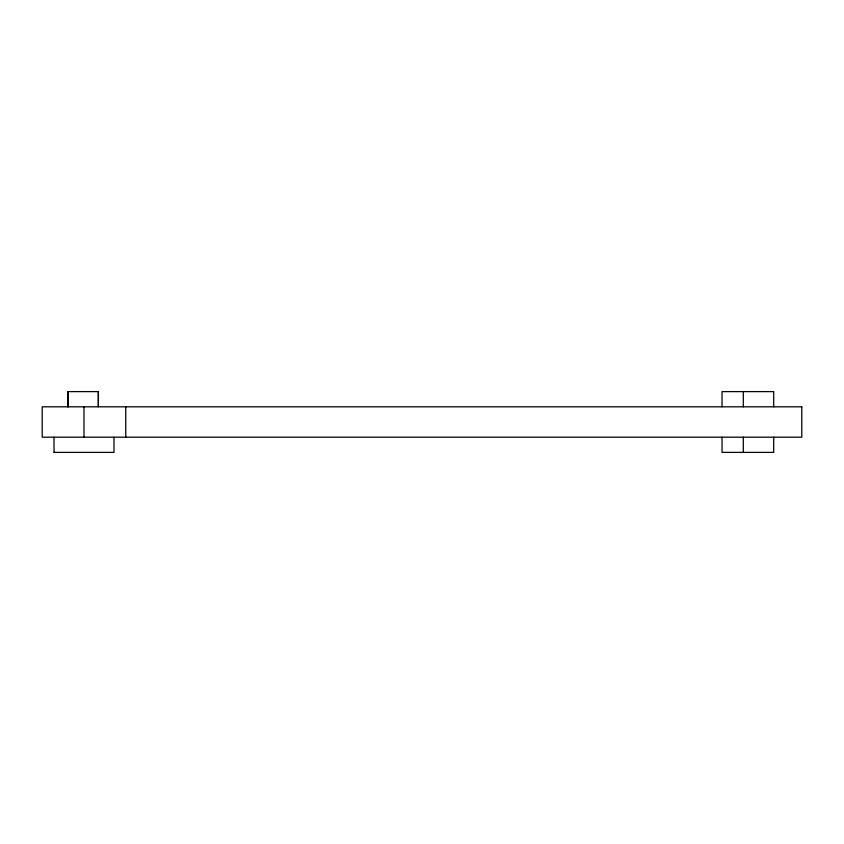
<?xml version="1.0" encoding="UTF-8"?>
<svg xmlns="http://www.w3.org/2000/svg" width="844" height="844" viewBox="0 0 844 844"><rect width="100%" height="100%" fill="white"/><g stroke="black" fill="none" stroke-linecap="round" stroke-linejoin="round"><path stroke-width="1.27" d="M98.358 391.616L98.358 406.808L98.41 391.616L67.974 391.616L67.974 406.808M53.974 452.384L113.982 452.384L113.982 437.192M773.695 406.808L773.695 391.616L722.042 391.616L722.042 406.808M773.695 437.192L773.695 452.384L722.042 452.384L722.042 437.192M743.311 391.616L743.311 406.808M743.311 437.192L743.311 452.384M125.756 406.808L125.756 437.192M83.978 406.808L83.978 437.192M68.026 391.616L68.026 406.808M53.974 437.192L54.058 452.384M801.8 406.808L42.2 406.808L42.2 437.192L801.8 437.192L801.8 406.808"/></g></svg>
